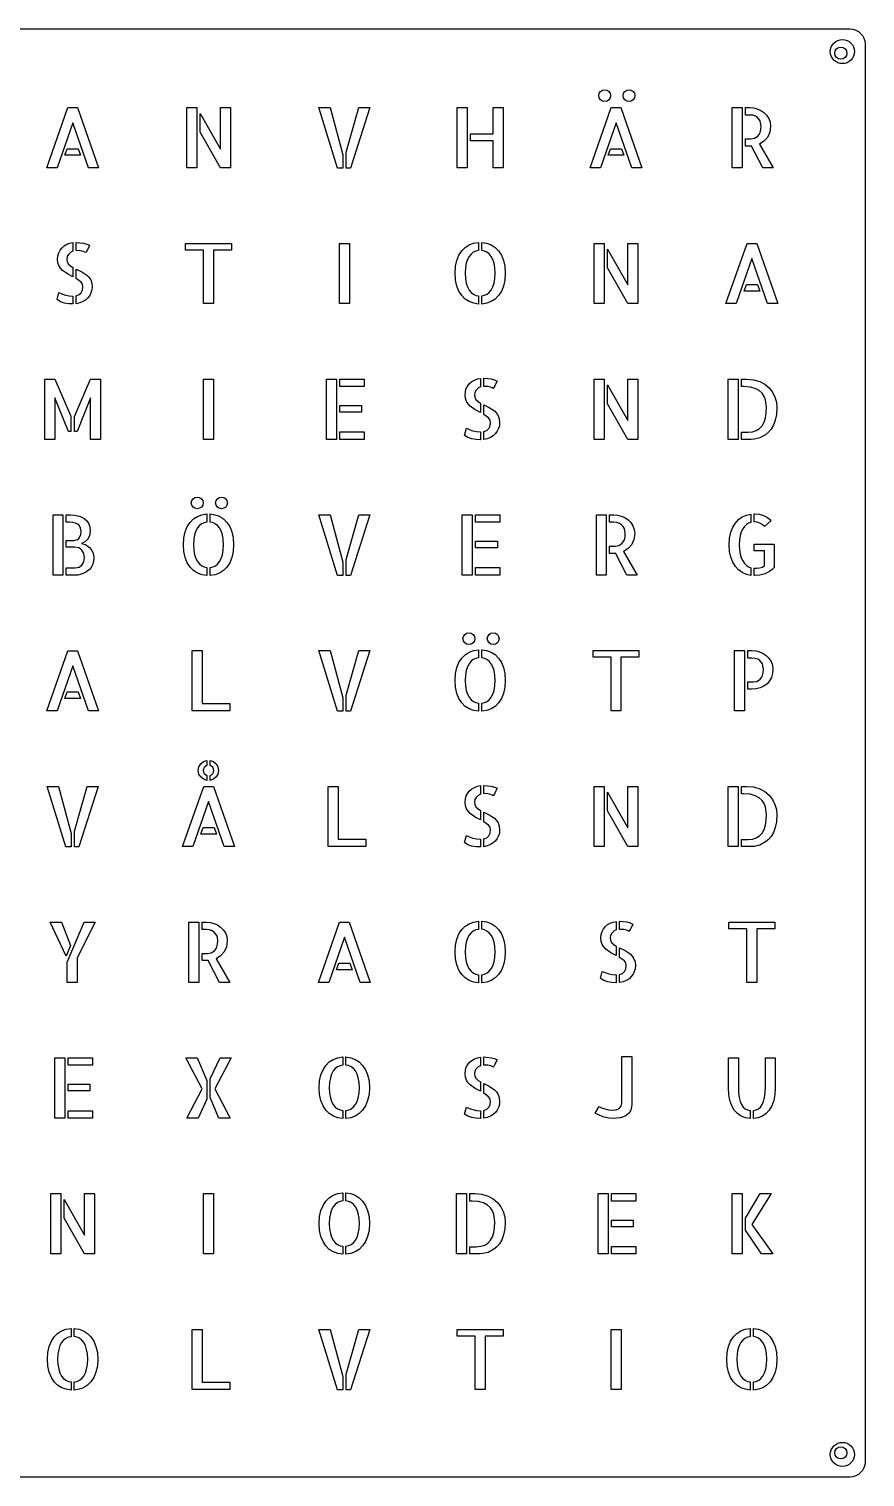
# Model space of a CAD drawing. Extents: x 0 to 525, y 0 to 480.
# Drawn here: x 248 to 525, y 0 to 480 of the extents above; entities that cross this region are included whole.
import ezdxf

# ---------------------------------------------------------------- set-up
doc = ezdxf.new("R2010")
doc.units = 0

msp = doc.modelspace()

# ---------------------------------------------------------------- linework, layer by layer
at = {"layer": 'Cut', "color": 10}
for points in [[(5, 480), (520, 480), (521.010137, 479.89877), (521.949844, 479.608281), (522.799316, 479.14834), (523.53875, 478.53875), (524.14834, 477.799316), (524.608281, 476.949844), (524.89877, 476.010137), (525, 475), (525, 5), (524.89877, 3.989863), (524.608281, 3.050156), (524.14834, 2.200684), (523.53875, 1.46125), (522.799316, 0.85166), (521.949844, 0.391719), (521.010137, 0.10123), (520, 0), (5, 0)], [(521.5, 472.5), (521.422431, 471.715995), (521.195518, 470.969266), (520.827953, 470.280798), (520.328427, 469.671573), (519.719202, 469.172047), (519.030734, 468.804482), (518.284005, 468.577569), (517.5, 468.5), (516.715995, 468.577569), (515.969266, 468.804482), (515.280798, 469.172047), (514.671573, 469.671573), (514.172047, 470.280798), (513.804482, 470.969266), (513.577569, 471.715995), (513.5, 472.5), (513.577569, 473.284005), (513.804482, 474.030734), (514.172047, 474.719202), (514.671573, 475.328427), (515.280798, 475.827953), (515.969266, 476.195518), (516.715995, 476.422431), (517.5, 476.5), (518.284005, 476.422431), (519.030734, 476.195518), (519.719202, 475.827953), (520.328427, 475.328427), (520.827953, 474.719202), (521.195518, 474.030734), (521.422431, 473.284005), (521.5, 472.5), (521.5, 472.5)], [(519, 472), (518.847759, 471.234633), (518.414214, 470.585786), (517.765367, 470.152241), (517, 470), (516.234633, 470.152241), (515.585786, 470.585786), (515.152241, 471.234633), (515, 472), (515.152241, 472.765367), (515.585786, 473.414214), (516.234633, 473.847759), (517, 474), (517.765367, 473.847759), (518.414214, 473.414214), (518.847759, 472.765367), (519, 472), (519, 472)], [(521.5, 7.5), (521.422431, 6.715995), (521.195518, 5.969266), (520.827953, 5.280798), (520.328427, 4.671573), (519.719202, 4.172047), (519.030734, 3.804482), (518.284005, 3.577569), (517.5, 3.5), (516.715995, 3.577569), (515.969266, 3.804482), (515.280798, 4.172047), (514.671573, 4.671573), (514.172047, 5.280798), (513.804482, 5.969266), (513.577569, 6.715995), (513.5, 7.5), (513.577569, 8.284005), (513.804482, 9.030734), (514.172047, 9.719202), (514.671573, 10.328427), (515.280798, 10.827953), (515.969266, 11.195518), (516.715995, 11.422431), (517.5, 11.5), (518.284005, 11.422431), (519.030734, 11.195518), (519.719202, 10.827953), (520.328427, 10.328427), (520.827953, 9.719202), (521.195518, 9.030734), (521.422431, 8.284005), (521.5, 7.5), (521.5, 7.5)], [(519, 8), (518.847759, 7.234633), (518.414214, 6.585786), (517.765367, 6.152241), (517, 6), (516.234633, 6.152241), (515.585786, 6.585786), (515.152241, 7.234633), (515, 8), (515.152241, 8.765367), (515.585786, 9.414214), (516.234633, 9.847759), (517, 10), (517.765367, 9.847759), (518.414214, 9.414214), (518.847759, 8.765367), (519, 8), (519, 8)]]:
    msp.add_lwpolyline(points, dxfattribs=at)
at = {"layer": 'Stencil Cut', "color": 7}
for points in [[(440.72498, 457.923301), (440.582705, 457.171287), (440.15588, 456.541221), (439.525815, 456.114402), (438.7738, 455.972129), (438.02179, 456.114402), (437.39172, 456.541221), (436.964902, 457.171287), (436.82263, 457.923301), (436.964902, 458.66854), (437.39172, 459.278281), (438.02179, 459.7051), (438.7738, 459.847373), (439.525815, 459.7051), (440.15588, 459.278281), (440.582705, 458.66854), (440.72498, 457.923301), (440.72498, 457.923301)], [(448.77356, 457.923301), (448.631287, 457.171287), (448.20447, 456.541221), (447.574405, 456.114402), (446.82239, 455.972129), (446.070375, 456.114402), (445.44031, 456.541221), (445.013492, 457.171287), (444.87122, 457.923301), (445.013492, 458.66854), (445.44031, 459.278281), (446.070375, 459.7051), (446.82239, 459.847373), (447.574405, 459.7051), (448.20447, 459.278281), (448.631287, 458.66854), (448.77356, 457.923301), (448.77356, 457.923301)], [(271.07703, 433.967246), (267.71667, 433.967246), (262.54065, 448.92623), (257.31042, 433.967246), (253.92297, 433.967246), (260.91467, 453.912559), (264.13953, 453.912559), (271.07703, 433.967246)], [(300.2915, 433.967246), (300.2915, 453.939658), (303.59766, 453.939658), (303.59766, 433.967246), (300.2915, 433.967246)], [(311.42944, 453.939658), (314.7356, 453.939658), (314.7356, 433.967246), (311.42944, 433.967246), (304.70874, 445.782676), (304.70874, 452.015586), (311.42944, 440.173057), (311.42944, 453.939658)], [(344.05847, 453.939658), (347.77112, 453.939658), (351.97156, 438.276084), (351.97156, 433.858848), (350.26428, 433.858848), (344.05847, 453.939658)], [(357.31018, 453.939658), (360.99573, 453.939658), (354.49182, 433.858848), (353.08264, 433.858848), (353.08264, 439.143271), (357.31018, 453.939658)], [(389.89856, 453.939658), (393.20471, 453.939658), (393.20471, 433.967246), (389.89856, 433.967246), (389.89856, 453.939658)], [(405.10144, 453.939658), (405.10144, 433.967246), (401.84949, 433.967246), (401.84949, 442.964316), (394.3158, 442.964316), (394.3158, 445.186484), (401.84949, 445.186484), (401.84949, 453.939658), (405.10144, 453.939658)], [(451.07703, 433.967246), (447.71667, 433.967246), (442.54065, 448.92623), (437.31042, 433.967246), (433.92297, 433.967246), (440.91467, 453.912559), (444.13953, 453.912559), (451.07703, 433.967246)], [(480.99609, 453.939658), (484.24805, 453.939658), (484.24805, 433.967246), (480.99609, 433.967246), (480.99609, 453.939658)], [(494.5459, 433.967246), (491.10425, 433.967246), (487.3374, 441.202842), (487.14771, 441.175742), (486.87671, 441.175742), (486.30762, 441.175742), (485.35913, 441.175742), (485.35913, 443.560508), (487.2019, 443.560508), (488.39429, 443.750205), (489.47827, 444.427695), (489.918637, 444.976463), (490.26416, 445.701377), (490.487735, 446.636314), (490.56226, 447.760947), (490.42676, 448.872031), (490.216737, 449.502097), (489.85767, 450.091514), (489.363097, 450.633506), (488.69238, 451.0671), (487.811642, 451.37197), (486.68701, 451.473594), (485.35913, 451.473594), (485.35913, 453.939658), (486.74121, 453.939658), (488.008115, 453.838034), (489.26147, 453.533164), (490.440307, 453.025046), (491.48364, 452.313682), (492.384705, 451.41262), (493.08252, 450.33541), (493.549987, 449.122703), (493.70581, 447.760947), (493.455137, 445.755576), (492.70312, 444.0754), (491.52429, 442.754294), (489.99316, 441.826133), (494.5459, 433.967246)], [(264.32922, 440.308555), (265.11511, 438.113486), (259.93909, 438.113486), (260.69788, 440.308555), (264.32922, 440.308555)], [(444.32922, 440.308555), (445.11511, 438.113486), (439.93909, 438.113486), (440.69788, 440.308555), (444.32922, 440.308555)], [(257.48657, 403.682334), (257.588195, 404.813743), (257.89307, 405.823203), (258.36731, 406.710715), (258.97705, 407.476279), (259.73584, 408.12667), (260.60303, 408.614463), (261.571838, 408.973533), (262.5813, 409.183555), (262.5813, 406.338096), (261.788635, 405.924827), (261.14502, 405.281211), (260.718203, 404.542746), (260.57593, 403.790732), (260.718203, 402.835471), (261.14502, 402.083457), (261.788635, 401.473715), (262.5813, 400.945273), (262.5813, 397.855918), (260.79272, 398.777305), (259.16675, 399.969687), (258.496035, 400.701377), (257.94727, 401.541465), (257.601745, 402.523826), (257.48657, 403.682334), (257.48657, 403.682334)], [(266.83594, 405.850303), (266.51074, 406.04), (265.96875, 406.283896), (265.07446, 406.500693), (263.69238, 406.527793), (263.69238, 409.264853), (266.10425, 408.993857), (267.228883, 408.709312), (268.10962, 408.289268), (267.73022, 407.503379), (267.32373, 406.71749), (266.99854, 406.121299), (266.83594, 405.850303), (266.83594, 405.850303)], [(315.10144, 408.939658), (315.10144, 406.71749), (309.13953, 406.71749), (309.13953, 388.967246), (305.86047, 388.967246), (305.86047, 406.71749), (299.89856, 406.71749), (299.89856, 408.939658), (315.10144, 408.939658)], [(354.18018, 388.967246), (350.87402, 388.967246), (350.87402, 408.939658), (354.18018, 408.939658), (354.18018, 388.967246)], [(389.18042, 399.048301), (389.322693, 401.317893), (389.74951, 403.302939), (390.4541, 405.023764), (391.37549, 406.446494), (392.520445, 407.591452), (393.84155, 408.424766), (395.338805, 408.980307), (396.95801, 409.237754), (396.95801, 406.527793), (396.06372, 406.331321), (395.22363, 405.958701), (394.46484, 405.38961), (393.81445, 404.603721), (393.279235, 403.587486), (392.86597, 402.327353), (392.59497, 400.81655), (392.48657, 399.048301), (392.59497, 397.259726), (392.86597, 395.742148), (393.279235, 394.495566), (393.81445, 393.465781), (394.485165, 392.652793), (395.25073, 392.056602), (396.084045, 391.690757), (396.95801, 391.514609), (396.95801, 388.831748), (395.35913, 389.082419), (393.86865, 389.617637), (392.52722, 390.4645), (391.37549, 391.595908), (390.4541, 393.038962), (389.74951, 394.766562), (389.322693, 396.771934), (389.18042, 399.048301), (389.18042, 399.048301)], [(398.04199, 409.237754), (399.634095, 409.000632), (401.10425, 408.451865), (402.438905, 407.598227), (403.57031, 406.446494), (404.512025, 405.023764), (405.22339, 403.302939), (405.670532, 401.317893), (405.81958, 399.048301), (405.670532, 396.771934), (405.22339, 394.766562), (404.512025, 393.038962), (403.57031, 391.595908), (402.44568, 390.4645), (401.13135, 389.617637), (399.65442, 389.082419), (398.04199, 388.831748), (398.04199, 391.514609), (398.93628, 391.711081), (399.77637, 392.083701), (400.53516, 392.673117), (401.18555, 393.465781), (401.720765, 394.495566), (402.13403, 395.742148), (402.40503, 397.259726), (402.51343, 399.048301), (402.40503, 400.8301), (402.13403, 402.327353), (401.71399, 403.587486), (401.15845, 404.603721), (400.50806, 405.409934), (399.74927, 405.985801), (398.915955, 406.37197), (398.04199, 406.554893), (398.04199, 409.237754)], [(435.2915, 388.967246), (435.2915, 408.939658), (438.59766, 408.939658), (438.59766, 388.967246), (435.2915, 388.967246)], [(446.42944, 408.939658), (449.7356, 408.939658), (449.7356, 388.967246), (446.42944, 388.967246), (439.70874, 400.782676), (439.70874, 407.015586), (446.42944, 395.173057), (446.42944, 408.939658)], [(496.07703, 388.967246), (492.71667, 388.967246), (487.54065, 403.92623), (482.31042, 388.967246), (478.92297, 388.967246), (485.91467, 408.912559), (489.13953, 408.912559), (496.07703, 388.967246)], [(263.69238, 400.403281), (265.50806, 399.536094), (267.21533, 398.39791), (267.90637, 397.672995), (268.46191, 396.799033), (268.82776, 395.735373), (268.94971, 394.441367), (268.85486, 393.479331), (268.57031, 392.544394), (268.13672, 391.663657), (267.54053, 390.864219), (266.80884, 390.186728), (265.91455, 389.617637), (264.871212, 389.190818), (263.69238, 388.940146), (263.69238, 391.541709), (264.664579, 391.929572), (265.359007, 392.551169), (265.775664, 393.406501), (265.91455, 394.495566), (265.758727, 395.362754), (265.29126, 396.067344), (263.69238, 397.232627), (263.69238, 400.403281)], [(489.32922, 395.308555), (490.11511, 393.113486), (484.93909, 393.113486), (485.69788, 395.308555), (489.32922, 395.308555)], [(257.92017, 392.625693), (258.86865, 392.1921), (260.08813, 391.812705), (261.33472, 391.541709), (262.5, 391.433311), (262.5813, 391.433311), (262.5813, 388.858848), (262.5271, 388.858848), (261.17212, 388.940148), (259.79004, 389.156945), (258.43506, 389.590539), (257.35107, 390.295129), (257.92017, 392.625693)], [(253.27258, 363.93966), (256.57874, 363.93966), (261.94446, 351.60934), (261.94446, 346.59591), (261.07727, 346.59591), (256.57874, 357.70675), (256.57874, 343.96725), (253.27258, 343.96725), (253.27258, 363.93966)], [(268.42126, 363.93966), (271.72742, 363.93966), (271.72742, 343.96725), (268.42126, 343.96725), (268.42126, 357.70675), (263.94983, 346.59591), (263.05554, 346.59591), (263.05554, 351.55514), (268.42126, 363.93966)], [(309.18018, 343.96725), (305.87402, 343.96725), (305.87402, 363.93966), (309.18018, 363.93966), (309.18018, 343.96725)], [(346.56519, 363.93966), (349.87134, 363.93966), (349.87134, 343.96725), (346.56519, 343.96725), (346.56519, 363.93966)], [(359.05811, 363.93966), (359.05811, 361.47359), (350.98242, 361.47359), (350.98242, 363.93966), (359.05811, 363.93966)], [(392.48657, 358.68233), (392.588195, 359.813742), (392.89307, 360.8232), (393.36731, 361.710715), (393.97705, 362.47628), (394.73584, 363.12667), (395.60303, 363.61446), (396.571837, 363.973533), (397.5813, 364.18355), (397.5813, 361.3381), (396.788635, 360.924827), (396.14502, 360.28121), (395.718202, 359.542745), (395.57593, 358.79073), (395.718202, 357.835473), (396.14502, 357.08346), (396.788635, 356.473718), (397.5813, 355.94527), (397.5813, 352.85592), (395.79272, 353.7773), (394.16675, 354.96969), (393.496035, 355.701378), (392.94727, 356.54146), (392.601745, 357.523822), (392.48657, 358.68233), (392.48657, 358.68233)], [(401.83594, 360.8503), (401.51074, 361.04), (400.96875, 361.2839), (400.07446, 361.50069), (398.69238, 361.52779), (398.69238, 364.26485), (401.10425, 363.99386), (402.228882, 363.709313), (403.10962, 363.28927), (402.73022, 362.50338), (402.32373, 361.71749), (401.99854, 361.1213), (401.83594, 360.8503), (401.83594, 360.8503)], [(435.2915, 343.96725), (435.2915, 363.93966), (438.59766, 363.93966), (438.59766, 343.96725), (435.2915, 343.96725)], [(446.42944, 363.93966), (449.7356, 363.93966), (449.7356, 343.96725), (446.42944, 343.96725), (439.70874, 355.78268), (439.70874, 362.01559), (446.42944, 350.17306), (446.42944, 363.93966)], [(479.66821, 363.93966), (482.92017, 363.93966), (482.92017, 343.96725), (479.66821, 343.96725), (479.66821, 363.93966)], [(485.68433, 363.93966), (488.048767, 363.736413), (490.10156, 363.12667), (491.85626, 362.205282), (493.27222, 361.0129), (494.383303, 359.59017), (495.16919, 357.97774), (495.636658, 356.270467), (495.79248, 354.50899), (495.656983, 352.219078), (495.25049, 350.28146), (494.661075, 348.68258), (493.92261, 347.3547), (493.05542, 346.31136), (492.07983, 345.51192), (490.12866, 344.48214), (488.39429, 344.04854), (487.229, 343.96724), (484.03125, 343.96724), (484.03125, 346.352), (486.14502, 346.352), (487.682922, 346.484111), (488.990477, 346.880442), (490.067687, 347.540996), (490.91455, 348.46577), (491.554779, 349.641216), (492.012085, 351.053782), (492.286469, 352.703471), (492.37793, 354.59028), (492.07983, 357.05635), (491.639465, 358.214857), (490.91455, 359.25142), (489.918637, 360.152477), (488.61108, 360.85029), (486.93091, 361.317757), (484.81714, 361.47358), (484.03125, 361.47358), (484.03125, 363.93965), (485.68433, 363.93966)], [(398.69238, 355.40328), (400.50806, 354.53609), (402.21533, 353.39791), (402.90637, 352.672995), (403.46191, 351.79903), (403.82776, 350.735375), (403.94971, 349.44137), (403.85486, 348.47933), (403.57031, 347.54439), (403.13672, 346.663657), (402.54053, 345.86422), (401.80884, 345.18673), (400.91455, 344.61764), (399.871212, 344.190817), (398.69238, 343.94015), (398.69238, 346.54171), (399.664579, 346.929572), (400.359007, 347.55117), (400.775664, 348.406502), (400.91455, 349.49557), (400.758727, 350.362752), (400.29126, 351.06734), (398.69238, 352.23263), (398.69238, 355.40328)], [(358.21802, 352.96432), (350.98242, 352.96432), (350.98242, 355.18648), (358.21802, 355.18648), (358.21802, 352.96432)], [(350.98242, 346.43331), (359.05811, 346.43331), (359.05811, 343.96725), (350.98242, 343.96725), (350.98242, 346.43331)], [(392.92017, 347.62569), (393.86865, 347.1921), (395.08813, 346.81271), (396.33472, 346.54171), (397.5, 346.43331), (397.5813, 346.43331), (397.5813, 343.85885), (397.5271, 343.85885), (396.17212, 343.94015), (394.79004, 344.15694), (393.43506, 344.59054), (392.35107, 345.29513), (392.92017, 347.62569)], [(305.71143, 322.9233), (305.569155, 322.171285), (305.14233, 321.54122), (304.512265, 321.114403), (303.76025, 320.97213), (303.00824, 321.114403), (302.37817, 321.54122), (301.951353, 322.171285), (301.80908, 322.9233), (301.951353, 323.66854), (302.37817, 324.27828), (303.00824, 324.705097), (303.76025, 324.84737), (304.512265, 324.705097), (305.14233, 324.27828), (305.569155, 323.66854), (305.71143, 322.9233), (305.71143, 322.9233)], [(313.76001, 322.9233), (313.617738, 322.171285), (313.19092, 321.54122), (312.560855, 321.114403), (311.80884, 320.97213), (311.056825, 321.114403), (310.42676, 321.54122), (309.999943, 322.171285), (309.85767, 322.9233), (309.999943, 323.66854), (310.42676, 324.27828), (311.056825, 324.705097), (311.80884, 324.84737), (312.560855, 324.705097), (313.19092, 324.27828), (313.617738, 323.66854), (313.76001, 322.9233), (313.76001, 322.9233)], [(256.00964, 318.93966), (259.2616, 318.93966), (259.2616, 298.96725), (256.00964, 298.96725), (256.00964, 318.93966)], [(265.44031, 309.48189), (266.76819, 309.0754), (268.06897, 308.15401), (268.63806, 307.49007), (269.09875, 306.69063), (269.403625, 305.782798), (269.50525, 304.73946), (269.403625, 303.47933), (269.09875, 302.4089), (268.63806, 301.51461), (268.06897, 300.78292), (266.74109, 299.78023), (265.35901, 299.23824), (264.19373, 298.99435), (263.51624, 298.96725), (260.37268, 298.96725), (260.37268, 301.35201), (263.32654, 301.35201), (264.606998, 301.582358), (265.57581, 302.2734), (266.185545, 303.35061), (266.38879, 304.73946), (266.17877, 306.087668), (265.54871, 307.20553), (265.079547, 307.644203), (264.512148, 307.95754), (263.08264, 308.20821), (260.37268, 308.20821), (260.37268, 310.40328), (261.67346, 310.40328), (262.89294, 310.43038), (264.05823, 310.72848), (264.546022, 311.09432), (264.92542, 311.64986), (265.189638, 312.442525), (265.27771, 313.51974), (265.14221, 314.52242), (264.60022, 315.49801), (264.105655, 315.890953), (263.43494, 316.2026), (262.554203, 316.405843), (261.42957, 316.47359), (260.37268, 316.47359), (260.37268, 318.93966), (261.75476, 318.93966), (263.008117, 318.865135), (264.22083, 318.64156), (265.34546, 318.255395), (266.33459, 317.69308), (267.16113, 316.941065), (267.79797, 315.9858), (268.20447, 314.854395), (268.33997, 313.51974), (268.06897, 311.97506), (267.39148, 310.78268), (266.44299, 309.91549), (265.44031, 309.48189), (265.44031, 309.48189)], [(299.18042, 309.0483), (299.322693, 311.317895), (299.74951, 313.30294), (300.4541, 315.023762), (301.37549, 316.44649), (302.520445, 317.591455), (303.84155, 318.42477), (305.338805, 318.98031), (306.95801, 319.23775), (306.95801, 316.52779), (306.06372, 316.331318), (305.22363, 315.9587), (304.46484, 315.38961), (303.81445, 314.60372), (303.279235, 313.587483), (302.86597, 312.32735), (302.59497, 310.816548), (302.48657, 309.0483), (302.59497, 307.259728), (302.86597, 305.74215), (303.279235, 304.495567), (303.81445, 303.46578), (304.485165, 302.65279), (305.25073, 302.0566), (306.084045, 301.690758), (306.95801, 301.51461), (306.95801, 298.83175), (305.35913, 299.082423), (303.86865, 299.61764), (302.52722, 300.464502), (301.37549, 301.59591), (300.4541, 303.038963), (299.74951, 304.76656), (299.322693, 306.771935), (299.18042, 309.0483), (299.18042, 309.0483)], [(308.04199, 319.23775), (309.634095, 319.00063), (311.10425, 318.45187), (312.438905, 317.59823), (313.57031, 316.44649), (314.512025, 315.023762), (315.22339, 313.30294), (315.670533, 311.317895), (315.81958, 309.0483), (315.670533, 306.771935), (315.22339, 304.76656), (314.512025, 303.038963), (313.57031, 301.59591), (312.44568, 300.464502), (311.13135, 299.61764), (309.65442, 299.082423), (308.04199, 298.83175), (308.04199, 301.51461), (308.93628, 301.711083), (309.77637, 302.0837), (310.53516, 302.673115), (311.18555, 303.46578), (311.720765, 304.495567), (312.13403, 305.74215), (312.40503, 307.259727), (312.51343, 309.0483), (312.40503, 310.830097), (312.13403, 312.32735), (311.71399, 313.587483), (311.15845, 314.60372), (310.50806, 315.409935), (309.74927, 315.9858), (308.915955, 316.371967), (308.04199, 316.55489), (308.04199, 319.23775)], [(344.05847, 318.93966), (347.77112, 318.93966), (351.97156, 303.27608), (351.97156, 298.85885), (350.26428, 298.85885), (344.05847, 318.93966)], [(357.31018, 318.93966), (360.99573, 318.93966), (354.49182, 298.85885), (353.08264, 298.85885), (353.08264, 304.14327), (357.31018, 318.93966)], [(391.56519, 318.93966), (394.87134, 318.93966), (394.87134, 298.96725), (391.56519, 298.96725), (391.56519, 318.93966)], [(404.05811, 318.93966), (404.05811, 316.47359), (395.98242, 316.47359), (395.98242, 318.93966), (404.05811, 318.93966)], [(435.99609, 318.93966), (439.24805, 318.93966), (439.24805, 298.96725), (435.99609, 298.96725), (435.99609, 318.93966)], [(449.5459, 298.96725), (446.10425, 298.96725), (442.3374, 306.20284), (442.14771, 306.17574), (441.87671, 306.17574), (441.30762, 306.17574), (440.35913, 306.17574), (440.35913, 308.56051), (442.2019, 308.56051), (443.39429, 308.75021), (444.47827, 309.4277), (444.918637, 309.976465), (445.26416, 310.70138), (445.487735, 311.636313), (445.56226, 312.76095), (445.42676, 313.87203), (445.216737, 314.502095), (444.85767, 315.09151), (444.363097, 315.633508), (443.69238, 316.0671), (442.811642, 316.371968), (441.68701, 316.47359), (440.35913, 316.47359), (440.35913, 318.93966), (441.74121, 318.93966), (443.008115, 318.838035), (444.26147, 318.53316), (445.440307, 318.025045), (446.48364, 317.31368), (447.384705, 316.412618), (448.08252, 315.33541), (448.549987, 314.122705), (448.70581, 312.76095), (448.455137, 310.755578), (447.70312, 309.0754), (446.52429, 307.754293), (444.99316, 306.82613), (449.5459, 298.96725)], [(480.02051, 309.0483), (480.156007, 311.24337), (480.5625, 313.16744), (481.206115, 314.840845), (482.05298, 316.2297), (483.096313, 317.367883), (484.32935, 318.23507), (485.711428, 318.831263), (487.2019, 319.15646), (487.2019, 316.44649), (486.416017, 316.155173), (485.68433, 315.7148), (485.040712, 315.098287), (484.46484, 314.27853), (484.00415, 313.282618), (483.65186, 312.08346), (483.42151, 310.68783), (483.32666, 309.0483), (483.42151, 307.395228), (483.65186, 305.95895), (484.00415, 304.719138), (484.46484, 303.65548), (485.040712, 302.80184), (485.68433, 302.1379), (486.416017, 301.656883), (487.2019, 301.35201), (487.2019, 298.88595), (485.711428, 299.21114), (484.32935, 299.80733), (483.096312, 300.694843), (482.05298, 301.8398), (481.206115, 303.24221), (480.5625, 304.90206), (480.156007, 306.846455), (480.02051, 309.0483), (480.02051, 309.0483)], [(491.64624, 315.09151), (490.948425, 315.769002), (490.15576, 316.2297), (489.302122, 316.493918), (488.42139, 316.58199), (488.31299, 316.58199), (488.31299, 319.26485), (488.34009, 319.26485), (489.911862, 319.129352), (491.37524, 318.72286), (492.709897, 318.04537), (493.89551, 317.09688), (491.64624, 315.09151)], [(403.21802, 307.96432), (395.98242, 307.96432), (395.98242, 310.18648), (403.21802, 310.18648), (403.21802, 307.96432)], [(494.92529, 309.2651), (494.92529, 301.54171), (494.26135, 300.82357), (493.51611, 300.24093), (491.89014, 299.42794), (490.12866, 298.96725), (488.34009, 298.83175), (488.31299, 298.83175), (488.31299, 301.21651), (489.09888, 301.24361), (490.07446, 301.37911), (491.02295, 301.65011), (491.70044, 302.1108), (491.70044, 307.04293), (488.31299, 307.04293), (488.31299, 309.2651), (494.92529, 309.2651)], [(395.98242, 301.43331), (404.05811, 301.43331), (404.05811, 298.96725), (395.98242, 298.96725), (395.98242, 301.43331)], [(395.71143, 277.9233), (395.569155, 277.171285), (395.14233, 276.54122), (394.512265, 276.114403), (393.76025, 275.97213), (393.00824, 276.114403), (392.37817, 276.54122), (391.951353, 277.171285), (391.80908, 277.9233), (391.951353, 278.66854), (392.37817, 279.27828), (393.00824, 279.705097), (393.76025, 279.84737), (394.512265, 279.705097), (395.14233, 279.27828), (395.569155, 278.66854), (395.71143, 277.9233), (395.71143, 277.9233)], [(403.76001, 277.9233), (403.617738, 277.171285), (403.19092, 276.54122), (402.560855, 276.114403), (401.80884, 275.97213), (401.056825, 276.114403), (400.42676, 276.54122), (399.999943, 277.171285), (399.85767, 277.9233), (399.999943, 278.66854), (400.42676, 279.27828), (401.056825, 279.705097), (401.80884, 279.84737), (402.560855, 279.705097), (403.19092, 279.27828), (403.617738, 278.66854), (403.76001, 277.9233), (403.76001, 277.9233)], [(271.07703, 253.96725), (267.71667, 253.96725), (262.54065, 268.92623), (257.31042, 253.96725), (253.92297, 253.96725), (260.91467, 273.91256), (264.13953, 273.91256), (271.07703, 253.96725)], [(305.41333, 273.93966), (305.41333, 256.43331), (314.6001, 256.43331), (314.6001, 253.96725), (302.10718, 253.96725), (302.10718, 273.93966), (305.41333, 273.93966)], [(344.05847, 273.93966), (347.77112, 273.93966), (351.97156, 258.27608), (351.97156, 253.85885), (350.26428, 253.85885), (344.05847, 273.93966)], [(357.31018, 273.93966), (360.99573, 273.93966), (354.49182, 253.85885), (353.08264, 253.85885), (353.08264, 259.14327), (357.31018, 273.93966)], [(389.18042, 264.0483), (389.322693, 266.317895), (389.74951, 268.30294), (390.4541, 270.023762), (391.37549, 271.44649), (392.520445, 272.591455), (393.84155, 273.42477), (395.338805, 273.98031), (396.95801, 274.23775), (396.95801, 271.52779), (396.06372, 271.331318), (395.22363, 270.9587), (394.46484, 270.38961), (393.81445, 269.60372), (393.279235, 268.587483), (392.86597, 267.32735), (392.59497, 265.816548), (392.48657, 264.0483), (392.59497, 262.259728), (392.86597, 260.74215), (393.279235, 259.495567), (393.81445, 258.46578), (394.485165, 257.65279), (395.25073, 257.0566), (396.084045, 256.690758), (396.95801, 256.51461), (396.95801, 253.83175), (395.35913, 254.082422), (393.86865, 254.61764), (392.52722, 255.464502), (391.37549, 256.59591), (390.4541, 258.038963), (389.74951, 259.76656), (389.322693, 261.771935), (389.18042, 264.0483), (389.18042, 264.0483)], [(398.04199, 274.23775), (399.634095, 274.00063), (401.10425, 273.45187), (402.438905, 272.59823), (403.57031, 271.44649), (404.512025, 270.023762), (405.22339, 268.30294), (405.670532, 266.317895), (405.81958, 264.0483), (405.670532, 261.771935), (405.22339, 259.76656), (404.512025, 258.038963), (403.57031, 256.59591), (402.44568, 255.464502), (401.13135, 254.61764), (399.65442, 254.082422), (398.04199, 253.83175), (398.04199, 256.51461), (398.93628, 256.711083), (399.77637, 257.0837), (400.53516, 257.673115), (401.18555, 258.46578), (401.720765, 259.495567), (402.13403, 260.74215), (402.40503, 262.259727), (402.51343, 264.0483), (402.40503, 265.830097), (402.13403, 267.32735), (401.71399, 268.587483), (401.15845, 269.60372), (400.50806, 270.409935), (399.74927, 270.9858), (398.915955, 271.371967), (398.04199, 271.55489), (398.04199, 274.23775)], [(450.10144, 273.93966), (450.10144, 271.71749), (444.13953, 271.71749), (444.13953, 253.96725), (440.86047, 253.96725), (440.86047, 271.71749), (434.89856, 271.71749), (434.89856, 273.93966), (450.10144, 273.93966)], [(481.76843, 273.93966), (485.02039, 273.93966), (485.02039, 253.96725), (481.76843, 253.96725), (481.76843, 273.93966)], [(487.51355, 273.93966), (488.780455, 273.838035), (490.03381, 273.53316), (491.212648, 273.025045), (492.25598, 272.31368), (493.157045, 271.412618), (493.85486, 270.33541), (494.322328, 269.122705), (494.47815, 267.76095), (494.349428, 266.31112), (493.96326, 264.99679), (493.34674, 263.872152), (492.52698, 262.93722), (491.510743, 262.19198), (490.30481, 261.63644), (488.93628, 261.290915), (487.43225, 261.17574), (486.13147, 261.17574), (486.13147, 263.56051), (488.00134, 263.56051), (489.16663, 263.75021), (490.25061, 264.4277), (490.690978, 264.976465), (491.0365, 265.70138), (491.260068, 266.636313), (491.33459, 267.76095), (491.1991, 268.87203), (490.989075, 269.502095), (490.63, 270.09151), (490.135435, 270.633507), (489.46472, 271.0671), (488.583983, 271.371967), (487.45935, 271.47359), (486.13147, 271.47359), (486.13147, 273.93966), (487.51355, 273.93966)], [(264.32922, 260.30855), (265.11511, 258.11349), (259.93909, 258.11349), (260.69788, 260.30855), (264.32922, 260.30855)], [(304.1261, 234.25118), (304.3429, 235.41646), (304.93909, 236.39205), (305.83337, 237.15084), (306.91736, 237.55733), (306.91736, 235.87716), (306.07727, 235.22677), (305.833377, 234.766072), (305.75208, 234.25118), (305.833377, 233.69564), (306.07727, 233.2214), (306.91736, 232.57101), (306.91736, 230.91793), (305.80627, 231.29732), (304.93909, 232.05611), (304.3429, 233.0317), (304.1261, 234.25118), (304.1261, 234.25118)], [(308.02844, 237.55733), (309.13953, 237.15084), (310.03381, 236.41915), (310.63, 235.41646), (310.8468, 234.25118), (310.63, 233.0317), (310.03381, 232.05611), (309.13953, 231.29732), (308.02844, 230.89083), (308.02844, 232.57101), (308.516232, 232.808127), (308.89563, 233.1943), (309.159847, 233.688865), (309.24792, 234.25118), (309.166622, 234.772847), (308.92273, 235.25387), (308.536557, 235.640038), (308.02844, 235.87716), (308.02844, 237.55733)], [(254.05847, 228.93966), (257.77112, 228.93966), (261.97156, 213.27608), (261.97156, 208.85885), (260.26428, 208.85885), (254.05847, 228.93966)], [(267.31018, 228.93966), (270.99573, 228.93966), (264.49182, 208.85885), (263.08264, 208.85885), (263.08264, 214.14327), (267.31018, 228.93966)], [(316.07703, 208.96725), (312.71667, 208.96725), (307.54065, 223.92623), (302.31042, 208.96725), (298.92297, 208.96725), (305.91467, 228.91256), (309.13953, 228.91256), (316.07703, 208.96725)], [(350.41333, 228.93966), (350.41333, 211.43331), (359.6001, 211.43331), (359.6001, 208.96725), (347.10718, 208.96725), (347.10718, 228.93966), (350.41333, 228.93966)], [(392.48657, 223.68233), (392.588195, 224.813742), (392.89307, 225.8232), (393.36731, 226.710715), (393.97705, 227.47628), (394.73584, 228.12667), (395.60303, 228.61446), (396.571837, 228.973532), (397.5813, 229.18355), (397.5813, 226.3381), (396.788635, 225.924827), (396.14502, 225.28121), (395.718202, 224.542745), (395.57593, 223.79073), (395.718202, 222.835472), (396.14502, 222.08346), (396.788635, 221.473717), (397.5813, 220.94527), (397.5813, 217.85592), (395.79272, 218.7773), (394.16675, 219.96969), (393.496035, 220.701377), (392.94727, 221.54146), (392.601745, 222.523822), (392.48657, 223.68233), (392.48657, 223.68233)], [(401.83594, 225.8503), (401.51074, 226.04), (400.96875, 226.2839), (400.07446, 226.50069), (398.69238, 226.52779), (398.69238, 229.26485), (401.10425, 228.99386), (402.228882, 228.709312), (403.10962, 228.28927), (402.73022, 227.50338), (402.32373, 226.71749), (401.99854, 226.1213), (401.83594, 225.8503), (401.83594, 225.8503)], [(435.2915, 208.96725), (435.2915, 228.93966), (438.59766, 228.93966), (438.59766, 208.96725), (435.2915, 208.96725)], [(446.42944, 228.93966), (449.7356, 228.93966), (449.7356, 208.96725), (446.42944, 208.96725), (439.70874, 220.78268), (439.70874, 227.01559), (446.42944, 215.17306), (446.42944, 228.93966)], [(479.66821, 228.93966), (482.92017, 228.93966), (482.92017, 208.96725), (479.66821, 208.96725), (479.66821, 228.93966)], [(485.68433, 228.93966), (488.048767, 228.736413), (490.10156, 228.12667), (491.85626, 227.205282), (493.27222, 226.0129), (494.383303, 224.59017), (495.16919, 222.97774), (495.636658, 221.270467), (495.79248, 219.50899), (495.656983, 217.219077), (495.25049, 215.28146), (494.661075, 213.68258), (493.92261, 212.3547), (493.05542, 211.31136), (492.07983, 210.51192), (490.12866, 209.48214), (488.39429, 209.04854), (487.229, 208.96724), (484.03125, 208.96724), (484.03125, 211.352), (486.14502, 211.352), (487.682922, 211.484111), (488.990477, 211.880442), (490.067687, 212.540996), (490.91455, 213.46577), (491.554779, 214.641216), (492.012085, 216.053782), (492.286469, 217.703471), (492.37793, 219.59028), (492.07983, 222.05635), (491.639465, 223.214857), (490.91455, 224.25142), (489.918637, 225.152477), (488.61108, 225.85029), (486.93091, 226.317757), (484.81714, 226.47358), (484.03125, 226.47358), (484.03125, 228.93965), (485.68433, 228.93966)], [(398.69238, 220.40328), (400.50806, 219.53609), (402.21533, 218.39791), (402.90637, 217.672995), (403.46191, 216.79903), (403.82776, 215.735375), (403.94971, 214.44137), (403.85486, 213.47933), (403.57031, 212.54439), (403.13672, 211.663657), (402.54053, 210.86422), (401.80884, 210.18673), (400.91455, 209.61764), (399.871212, 209.190817), (398.69238, 208.94015), (398.69238, 211.54171), (399.664579, 211.929573), (400.359007, 212.55117), (400.775664, 213.406502), (400.91455, 214.49557), (400.758727, 215.362753), (400.29126, 216.06734), (398.69238, 217.23263), (398.69238, 220.40328)], [(309.32922, 215.30855), (310.11511, 213.11349), (304.93909, 213.11349), (305.69788, 215.30855), (309.32922, 215.30855)], [(392.92017, 212.62569), (393.86865, 212.1921), (395.08813, 211.81271), (396.33472, 211.54171), (397.5, 211.43331), (397.5813, 211.43331), (397.5813, 208.85885), (397.5271, 208.85885), (396.17212, 208.94015), (394.79004, 209.15694), (393.43506, 209.59054), (392.35107, 210.29513), (392.92017, 212.62569)], [(258.8009, 183.93966), (261.80896, 176.16207), (260.34558, 172.61202), (255.08826, 183.93966), (258.8009, 183.93966)], [(266.2533, 183.93966), (269.96594, 183.93966), (264.03113, 172.09713), (264.03113, 163.96725), (260.72498, 163.96725), (260.72498, 170.63375), (266.2533, 183.93966)], [(300.99609, 183.93966), (304.24805, 183.93966), (304.24805, 163.96725), (300.99609, 163.96725), (300.99609, 183.93966)], [(314.5459, 163.96725), (311.10425, 163.96725), (307.3374, 171.20284), (307.14771, 171.17574), (306.87671, 171.17574), (306.30762, 171.17574), (305.35913, 171.17574), (305.35913, 173.56051), (307.2019, 173.56051), (308.39429, 173.75021), (309.47827, 174.4277), (309.918637, 174.976465), (310.26416, 175.70138), (310.487735, 176.636312), (310.56226, 177.76095), (310.42676, 178.87203), (310.216737, 179.502095), (309.85767, 180.09151), (309.363097, 180.633507), (308.69238, 181.0671), (307.811642, 181.371967), (306.68701, 181.47359), (305.35913, 181.47359), (305.35913, 183.93966), (306.74121, 183.93966), (308.008115, 183.838035), (309.26147, 183.53316), (310.440307, 183.025045), (311.48364, 182.31368), (312.384705, 181.412618), (313.08252, 180.33541), (313.549987, 179.122705), (313.70581, 177.76095), (313.455137, 175.755578), (312.70312, 174.0754), (311.52429, 172.754293), (309.99316, 171.82613), (314.5459, 163.96725)], [(361.07703, 163.96725), (357.71667, 163.96725), (352.54065, 178.92623), (347.31042, 163.96725), (343.92297, 163.96725), (350.91467, 183.91256), (354.13953, 183.91256), (361.07703, 163.96725)], [(389.18042, 174.0483), (389.322693, 176.317895), (389.74951, 178.30294), (390.4541, 180.023762), (391.37549, 181.44649), (392.520445, 182.591455), (393.84155, 183.42477), (395.338805, 183.98031), (396.95801, 184.23775), (396.95801, 181.52779), (396.06372, 181.331317), (395.22363, 180.9587), (394.46484, 180.38961), (393.81445, 179.60372), (393.279235, 178.587482), (392.86597, 177.32735), (392.59497, 175.816547), (392.48657, 174.0483), (392.59497, 172.259727), (392.86597, 170.74215), (393.279235, 169.495567), (393.81445, 168.46578), (394.485165, 167.65279), (395.25073, 167.0566), (396.084045, 166.690757), (396.95801, 166.51461), (396.95801, 163.83175), (395.35913, 164.082422), (393.86865, 164.61764), (392.52722, 165.464502), (391.37549, 166.59591), (390.4541, 168.038962), (389.74951, 169.76656), (389.322693, 171.771935), (389.18042, 174.0483), (389.18042, 174.0483)], [(398.04199, 184.23775), (399.634095, 184.00063), (401.10425, 183.45187), (402.438905, 182.59823), (403.57031, 181.44649), (404.512025, 180.023762), (405.22339, 178.30294), (405.670532, 176.317895), (405.81958, 174.0483), (405.670532, 171.771935), (405.22339, 169.76656), (404.512025, 168.038962), (403.57031, 166.59591), (402.44568, 165.464502), (401.13135, 164.61764), (399.65442, 164.082422), (398.04199, 163.83175), (398.04199, 166.51461), (398.93628, 166.711082), (399.77637, 167.0837), (400.53516, 167.673115), (401.18555, 168.46578), (401.720765, 169.495567), (402.13403, 170.74215), (402.40503, 172.259727), (402.51343, 174.0483), (402.40503, 175.830097), (402.13403, 177.32735), (401.71399, 178.587482), (401.15845, 179.60372), (400.50806, 180.409935), (399.74927, 180.9858), (398.915955, 181.371967), (398.04199, 181.55489), (398.04199, 184.23775)], [(437.48657, 178.68233), (437.588195, 179.813742), (437.89307, 180.8232), (438.36731, 181.710715), (438.97705, 182.47628), (439.73584, 183.12667), (440.60303, 183.61446), (441.571837, 183.973532), (442.5813, 184.18355), (442.5813, 181.3381), (441.788635, 180.924827), (441.14502, 180.28121), (440.718202, 179.542745), (440.57593, 178.79073), (440.718202, 177.835472), (441.14502, 177.08346), (441.788635, 176.473717), (442.5813, 175.94527), (442.5813, 172.85592), (440.79272, 173.7773), (439.16675, 174.96969), (438.496035, 175.701377), (437.94727, 176.54146), (437.601745, 177.523822), (437.48657, 178.68233), (437.48657, 178.68233)], [(446.83594, 180.8503), (446.51074, 181.04), (445.96875, 181.2839), (445.07446, 181.50069), (443.69238, 181.52779), (443.69238, 184.26485), (446.10425, 183.99386), (447.228882, 183.709313), (448.10962, 183.28927), (447.73022, 182.50338), (447.32373, 181.71749), (446.99854, 181.1213), (446.83594, 180.8503), (446.83594, 180.8503)], [(495.10144, 183.93966), (495.10144, 181.71749), (489.13953, 181.71749), (489.13953, 163.96725), (485.86047, 163.96725), (485.86047, 181.71749), (479.89856, 181.71749), (479.89856, 183.93966), (495.10144, 183.93966)], [(443.69238, 175.40328), (445.50806, 174.53609), (447.21533, 173.39791), (447.90637, 172.672995), (448.46191, 171.79903), (448.82776, 170.735375), (448.94971, 169.44137), (448.85486, 168.47933), (448.57031, 167.54439), (448.13672, 166.663657), (447.54053, 165.86422), (446.80884, 165.18673), (445.91455, 164.61764), (444.871212, 164.190817), (443.69238, 163.94015), (443.69238, 166.54171), (444.664579, 166.929573), (445.359007, 167.55117), (445.775664, 168.406502), (445.91455, 169.49557), (445.758727, 170.362753), (445.29126, 171.06734), (443.69238, 172.23263), (443.69238, 175.40328)], [(354.32922, 170.30855), (355.11511, 168.11349), (349.93909, 168.11349), (350.69788, 170.30855), (354.32922, 170.30855)], [(437.92017, 167.62569), (438.86865, 167.1921), (440.08813, 166.81271), (441.33472, 166.54171), (442.5, 166.43331), (442.5813, 166.43331), (442.5813, 163.85885), (442.5271, 163.85885), (441.17212, 163.94015), (439.79004, 164.15694), (438.43506, 164.59054), (437.35107, 165.29513), (437.92017, 167.62569)], [(344.18042, 129.0483), (344.322693, 131.317895), (344.74951, 133.30294), (345.4541, 135.023762), (346.37549, 136.44649), (347.520445, 137.591455), (348.84155, 138.42477), (350.338805, 138.98031), (351.95801, 139.23775), (351.95801, 136.52779), (351.06372, 136.331317), (350.22363, 135.9587), (349.46484, 135.38961), (348.81445, 134.60372), (348.279235, 133.587482), (347.86597, 132.32735), (347.59497, 130.816547), (347.48657, 129.0483), (347.59497, 127.259727), (347.86597, 125.74215), (348.279235, 124.495567), (348.81445, 123.46578), (349.485165, 122.65279), (350.25073, 122.0566), (351.084045, 121.690757), (351.95801, 121.51461), (351.95801, 118.83175), (350.35913, 119.082422), (348.86865, 119.61764), (347.52722, 120.464502), (346.37549, 121.59591), (345.4541, 123.038962), (344.74951, 124.76656), (344.322693, 126.771935), (344.18042, 129.0483), (344.18042, 129.0483)], [(353.04199, 139.23775), (354.634095, 139.00063), (356.10425, 138.45187), (357.438905, 137.59823), (358.57031, 136.44649), (359.512025, 135.023762), (360.22339, 133.30294), (360.670533, 131.317895), (360.81958, 129.0483), (360.670533, 126.771935), (360.22339, 124.76656), (359.512025, 123.038962), (358.57031, 121.59591), (357.44568, 120.464502), (356.13135, 119.61764), (354.65442, 119.082422), (353.04199, 118.83175), (353.04199, 121.51461), (353.93628, 121.711082), (354.77637, 122.0837), (355.53516, 122.673115), (356.18555, 123.46578), (356.720765, 124.495567), (357.13403, 125.74215), (357.40503, 127.259727), (357.51343, 129.0483), (357.40503, 130.830097), (357.13403, 132.32735), (356.71399, 133.587482), (356.15845, 134.60372), (355.50806, 135.409935), (354.74927, 135.9858), (353.915955, 136.371967), (353.04199, 136.55489), (353.04199, 139.23775)], [(401.83594, 135.8503), (401.51074, 136.04), (400.96875, 136.2839), (400.07446, 136.50069), (398.69238, 136.52779), (398.69238, 139.26485), (401.10425, 138.99386), (402.228882, 138.709313), (403.10962, 138.28927), (402.73022, 137.50338), (402.32373, 136.71749), (401.99854, 136.1213), (401.83594, 135.8503), (401.83594, 135.8503)], [(447.77087, 139.34615), (447.77087, 123.79098), (447.642148, 122.490198), (447.25598, 121.40621), (446.653015, 120.545795), (445.8739, 119.86153), (444.938963, 119.373737), (443.86853, 119.04854), (441.56506, 118.83175), (440.15588, 118.96725), (438.50281, 119.31954), (436.87683, 119.91573), (435.54895, 120.64742), (436.93103, 122.84249), (437.68982, 122.436), (438.8009, 122.0566), (440.04749, 121.75851), (441.26697, 121.62301), (442.5542, 121.758507), (443.54333, 122.165), (444.207272, 122.923787), (444.46472, 124.06197), (444.46472, 139.34615), (447.77087, 139.34615)], [(256.56519, 138.93966), (259.87134, 138.93966), (259.87134, 118.96725), (256.56519, 118.96725), (256.56519, 138.93966)], [(269.05811, 138.93966), (269.05811, 136.47359), (260.98242, 136.47359), (260.98242, 138.93966), (269.05811, 138.93966)], [(299.99341, 138.93966), (303.70605, 138.93966), (306.95801, 131.46017), (306.95801, 125.25436), (304.08545, 118.96725), (300.3186, 118.96725), (305.38623, 128.66891), (299.99341, 138.93966)], [(315.03369, 138.93966), (309.64087, 128.66891), (314.7085, 118.96725), (310.94165, 118.96725), (308.06909, 125.82345), (308.06909, 132.00216), (311.32104, 138.93966), (315.03369, 138.93966)], [(392.48657, 133.68233), (392.588195, 134.813742), (392.89307, 135.8232), (393.36731, 136.710715), (393.97705, 137.47628), (394.73584, 138.12667), (395.60303, 138.61446), (396.571837, 138.973532), (397.5813, 139.18355), (397.5813, 136.3381), (396.788635, 135.924827), (396.14502, 135.28121), (395.718202, 134.542745), (395.57593, 133.79073), (395.718202, 132.835472), (396.14502, 132.08346), (396.788635, 131.473717), (397.5813, 130.94527), (397.5813, 127.85592), (395.79272, 128.7773), (394.16675, 129.96969), (393.496035, 130.701377), (392.94727, 131.54146), (392.601745, 132.523822), (392.48657, 133.68233), (392.48657, 133.68233)], [(483.04211, 129.3735), (483.10986, 127.442652), (483.31311, 125.82345), (483.645083, 124.509117), (484.099, 123.43868), (484.661315, 122.632465), (485.31848, 122.0566), (486.09082, 121.690758), (486.94446, 121.51461), (486.94446, 118.83175), (485.365905, 119.082423), (483.9364, 119.61764), (482.710143, 120.464502), (481.68713, 121.59591), (480.86737, 123.038962), (480.25085, 124.76656), (479.864682, 126.771935), (479.73596, 129.0483), (479.73596, 138.93966), (483.04211, 138.93966), (483.04211, 129.3735)], [(495.26404, 138.93966), (495.26404, 129.0483), (495.135317, 126.771935), (494.74915, 124.76656), (494.125855, 123.038962), (493.28577, 121.59591), (492.262758, 120.464502), (491.0365, 119.61764), (489.62732, 119.082422), (488.05554, 118.83175), (488.05554, 121.51461), (488.902405, 121.704307), (489.65442, 122.0566), (490.33191, 122.632465), (490.901, 123.43868), (491.354917, 124.488792), (491.68689, 125.79635), (491.910465, 127.422327), (491.98499, 129.3735), (491.98499, 138.93966), (495.26404, 138.93966)], [(268.21802, 127.96432), (260.98242, 127.96432), (260.98242, 130.18648), (268.21802, 130.18648), (268.21802, 127.96432)], [(398.69238, 130.40328), (400.50806, 129.53609), (402.21533, 128.39791), (402.90637, 127.672995), (403.46191, 126.79903), (403.82776, 125.735375), (403.94971, 124.44137), (403.85486, 123.47933), (403.57031, 122.54439), (403.13672, 121.663657), (402.54053, 120.86422), (401.80884, 120.18673), (400.91455, 119.61764), (399.871212, 119.190817), (398.69238, 118.94015), (398.69238, 121.54171), (399.664579, 121.929573), (400.359007, 122.55117), (400.775664, 123.406503), (400.91455, 124.49557), (400.758727, 125.362753), (400.29126, 126.06734), (398.69238, 127.23263), (398.69238, 130.40328)], [(260.98242, 121.43331), (269.05811, 121.43331), (269.05811, 118.96725), (260.98242, 118.96725), (260.98242, 121.43331)], [(392.92017, 122.62569), (393.86865, 122.1921), (395.08813, 121.81271), (396.33472, 121.54171), (397.5, 121.43331), (397.5813, 121.43331), (397.5813, 118.85885), (397.5271, 118.85885), (396.17212, 118.94015), (394.79004, 119.15694), (393.43506, 119.59054), (392.35107, 120.29513), (392.92017, 122.62569)], [(255.2915, 73.96725), (255.2915, 93.93966), (258.59766, 93.93966), (258.59766, 73.96725), (255.2915, 73.96725)], [(266.42944, 93.93966), (269.7356, 93.93966), (269.7356, 73.96725), (266.42944, 73.96725), (259.70874, 85.78268), (259.70874, 92.01559), (266.42944, 80.17306), (266.42944, 93.93966)], [(309.18018, 73.96725), (305.87402, 73.96725), (305.87402, 93.93966), (309.18018, 93.93966), (309.18018, 73.96725)], [(344.18042, 84.0483), (344.322693, 86.317895), (344.74951, 88.30294), (345.4541, 90.023762), (346.37549, 91.44649), (347.520445, 92.591455), (348.84155, 93.42477), (350.338805, 93.98031), (351.95801, 94.23775), (351.95801, 91.52779), (351.06372, 91.331317), (350.22363, 90.9587), (349.46484, 90.38961), (348.81445, 89.60372), (348.279235, 88.587482), (347.86597, 87.32735), (347.59497, 85.816547), (347.48657, 84.0483), (347.59497, 82.259727), (347.86597, 80.74215), (348.279235, 79.495567), (348.81445, 78.46578), (349.485165, 77.65279), (350.25073, 77.0566), (351.084045, 76.690757), (351.95801, 76.51461), (351.95801, 73.83175), (350.35913, 74.082422), (348.86865, 74.61764), (347.52722, 75.464502), (346.37549, 76.59591), (345.4541, 78.038962), (344.74951, 79.76656), (344.322693, 81.771935), (344.18042, 84.0483), (344.18042, 84.0483)], [(353.04199, 94.23775), (354.634095, 94.00063), (356.10425, 93.45187), (357.438905, 92.59823), (358.57031, 91.44649), (359.512025, 90.023762), (360.22339, 88.30294), (360.670533, 86.317895), (360.81958, 84.0483), (360.670533, 81.771935), (360.22339, 79.76656), (359.512025, 78.038962), (358.57031, 76.59591), (357.44568, 75.464502), (356.13135, 74.61764), (354.65442, 74.082422), (353.04199, 73.83175), (353.04199, 76.51461), (353.93628, 76.711082), (354.77637, 77.0837), (355.53516, 77.673115), (356.18555, 78.46578), (356.720765, 79.495567), (357.13403, 80.74215), (357.40503, 82.259727), (357.51343, 84.0483), (357.40503, 85.830097), (357.13403, 87.32735), (356.71399, 88.587482), (356.15845, 89.60372), (355.50806, 90.409935), (354.74927, 90.9858), (353.915955, 91.371967), (353.04199, 91.55489), (353.04199, 94.23775)], [(389.66821, 93.93966), (392.92017, 93.93966), (392.92017, 73.96725), (389.66821, 73.96725), (389.66821, 93.93966)], [(395.68433, 93.93966), (398.048767, 93.736413), (400.10156, 93.12667), (401.85626, 92.205282), (403.27222, 91.0129), (404.383303, 89.59017), (405.16919, 87.97774), (405.636658, 86.270467), (405.79248, 84.50899), (405.656983, 82.219077), (405.25049, 80.28146), (404.661075, 78.68258), (403.92261, 77.3547), (403.05542, 76.31136), (402.07983, 75.51192), (400.12866, 74.48214), (398.39429, 74.04854), (397.229, 73.96724), (394.03125, 73.96724), (394.03125, 76.352), (396.14502, 76.352), (397.682922, 76.484111), (398.990477, 76.880442), (400.067687, 77.540996), (400.91455, 78.46577), (401.554779, 79.641216), (402.012085, 81.053782), (402.286469, 82.703471), (402.37793, 84.59028), (402.07983, 87.05635), (401.639465, 88.214857), (400.91455, 89.25142), (399.918637, 90.152477), (398.61108, 90.85029), (396.93091, 91.317757), (394.81714, 91.47358), (394.03125, 91.47358), (394.03125, 93.93965), (395.68433, 93.93966)], [(436.56519, 93.93966), (439.87134, 93.93966), (439.87134, 73.96725), (436.56519, 73.96725), (436.56519, 93.93966)], [(449.05811, 93.93966), (449.05811, 91.47359), (440.98242, 91.47359), (440.98242, 93.93966), (449.05811, 93.93966)], [(480.96899, 73.96725), (480.96899, 93.93966), (484.27515, 93.93966), (484.27515, 73.96725), (480.96899, 73.96725)], [(487.5542, 83.66891), (494.4917, 73.96725), (490.72485, 73.96725), (485.38623, 81.82613), (485.38623, 85.78268), (490.23706, 93.93966), (493.94971, 93.93966), (487.5542, 83.66891)], [(448.21802, 82.96432), (440.98242, 82.96432), (440.98242, 85.18648), (448.21802, 85.18648), (448.21802, 82.96432)], [(440.98242, 76.43331), (449.05811, 76.43331), (449.05811, 73.96725), (440.98242, 73.96725), (440.98242, 76.43331)], [(254.18042, 39.0483), (254.322692, 41.317895), (254.74951, 43.30294), (255.4541, 45.023762), (256.37549, 46.44649), (257.520445, 47.591455), (258.84155, 48.42477), (260.338805, 48.98031), (261.95801, 49.23775), (261.95801, 46.52779), (261.06372, 46.331317), (260.22363, 45.9587), (259.46484, 45.38961), (258.81445, 44.60372), (258.279235, 43.587482), (257.86597, 42.32735), (257.59497, 40.816547), (257.48657, 39.0483), (257.59497, 37.259727), (257.86597, 35.74215), (258.279235, 34.495567), (258.81445, 33.46578), (259.485165, 32.65279), (260.25073, 32.0566), (261.084045, 31.690757), (261.95801, 31.51461), (261.95801, 28.83175), (260.35913, 29.082422), (258.86865, 29.61764), (257.52722, 30.464502), (256.37549, 31.59591), (255.4541, 33.038962), (254.74951, 34.76656), (254.322693, 36.771935), (254.18042, 39.0483), (254.18042, 39.0483)], [(263.04199, 49.23775), (264.634095, 49.00063), (266.10425, 48.45187), (267.438905, 47.59823), (268.57031, 46.44649), (269.512025, 45.023762), (270.22339, 43.30294), (270.670532, 41.317895), (270.81958, 39.0483), (270.670532, 36.771935), (270.22339, 34.76656), (269.512025, 33.038962), (268.57031, 31.59591), (267.44568, 30.464502), (266.13135, 29.61764), (264.65442, 29.082422), (263.04199, 28.83175), (263.04199, 31.51461), (263.93628, 31.711082), (264.77637, 32.0837), (265.53516, 32.673115), (266.18555, 33.46578), (266.720765, 34.495567), (267.13403, 35.74215), (267.40503, 37.259727), (267.51343, 39.0483), (267.40503, 40.830097), (267.13403, 42.32735), (266.71399, 43.587482), (266.15845, 44.60372), (265.50806, 45.409935), (264.74927, 45.9858), (263.915955, 46.371967), (263.04199, 46.55489), (263.04199, 49.23775)], [(305.41333, 48.93966), (305.41333, 31.43331), (314.6001, 31.43331), (314.6001, 28.96725), (302.10718, 28.96725), (302.10718, 48.93966), (305.41333, 48.93966)], [(344.05847, 48.93966), (347.77112, 48.93966), (351.97156, 33.27608), (351.97156, 28.85885), (350.26428, 28.85885), (344.05847, 48.93966)], [(357.31018, 48.93966), (360.99573, 48.93966), (354.49182, 28.85885), (353.08264, 28.85885), (353.08264, 34.14327), (357.31018, 48.93966)], [(405.10144, 48.93966), (405.10144, 46.71749), (399.13953, 46.71749), (399.13953, 28.96725), (395.86047, 28.96725), (395.86047, 46.71749), (389.89856, 46.71749), (389.89856, 48.93966), (405.10144, 48.93966)], [(444.18018, 28.96725), (440.87402, 28.96725), (440.87402, 48.93966), (444.18018, 48.93966), (444.18018, 28.96725)], [(479.18042, 39.0483), (479.322693, 41.317895), (479.74951, 43.30294), (480.4541, 45.023762), (481.37549, 46.44649), (482.520445, 47.591455), (483.84155, 48.42477), (485.338805, 48.98031), (486.95801, 49.23775), (486.95801, 46.52779), (486.06372, 46.331317), (485.22363, 45.9587), (484.46484, 45.38961), (483.81445, 44.60372), (483.279235, 43.587482), (482.86597, 42.32735), (482.59497, 40.816547), (482.48657, 39.0483), (482.59497, 37.259727), (482.86597, 35.74215), (483.279235, 34.495567), (483.81445, 33.46578), (484.485165, 32.65279), (485.25073, 32.0566), (486.084045, 31.690757), (486.95801, 31.51461), (486.95801, 28.83175), (485.35913, 29.082422), (483.86865, 29.61764), (482.52722, 30.464502), (481.37549, 31.59591), (480.4541, 33.038962), (479.74951, 34.76656), (479.322693, 36.771935), (479.18042, 39.0483), (479.18042, 39.0483)], [(488.04199, 49.23775), (489.634095, 49.00063), (491.10425, 48.45187), (492.438905, 47.59823), (493.57031, 46.44649), (494.512025, 45.023762), (495.22339, 43.30294), (495.670532, 41.317895), (495.81958, 39.0483), (495.670532, 36.771935), (495.22339, 34.76656), (494.512025, 33.038962), (493.57031, 31.59591), (492.44568, 30.464502), (491.13135, 29.61764), (489.65442, 29.082422), (488.04199, 28.83175), (488.04199, 31.51461), (488.93628, 31.711082), (489.77637, 32.0837), (490.53516, 32.673115), (491.18555, 33.46578), (491.720765, 34.495567), (492.13403, 35.74215), (492.40503, 37.259727), (492.51343, 39.0483), (492.40503, 40.830097), (492.13403, 42.32735), (491.71399, 43.587482), (491.15845, 44.60372), (490.50806, 45.409935), (489.74927, 45.9858), (488.915955, 46.371967), (488.04199, 46.55489), (488.04199, 49.23775)]]:
    msp.add_lwpolyline(points, dxfattribs=at)

doc.saveas('drawing.dxf')
